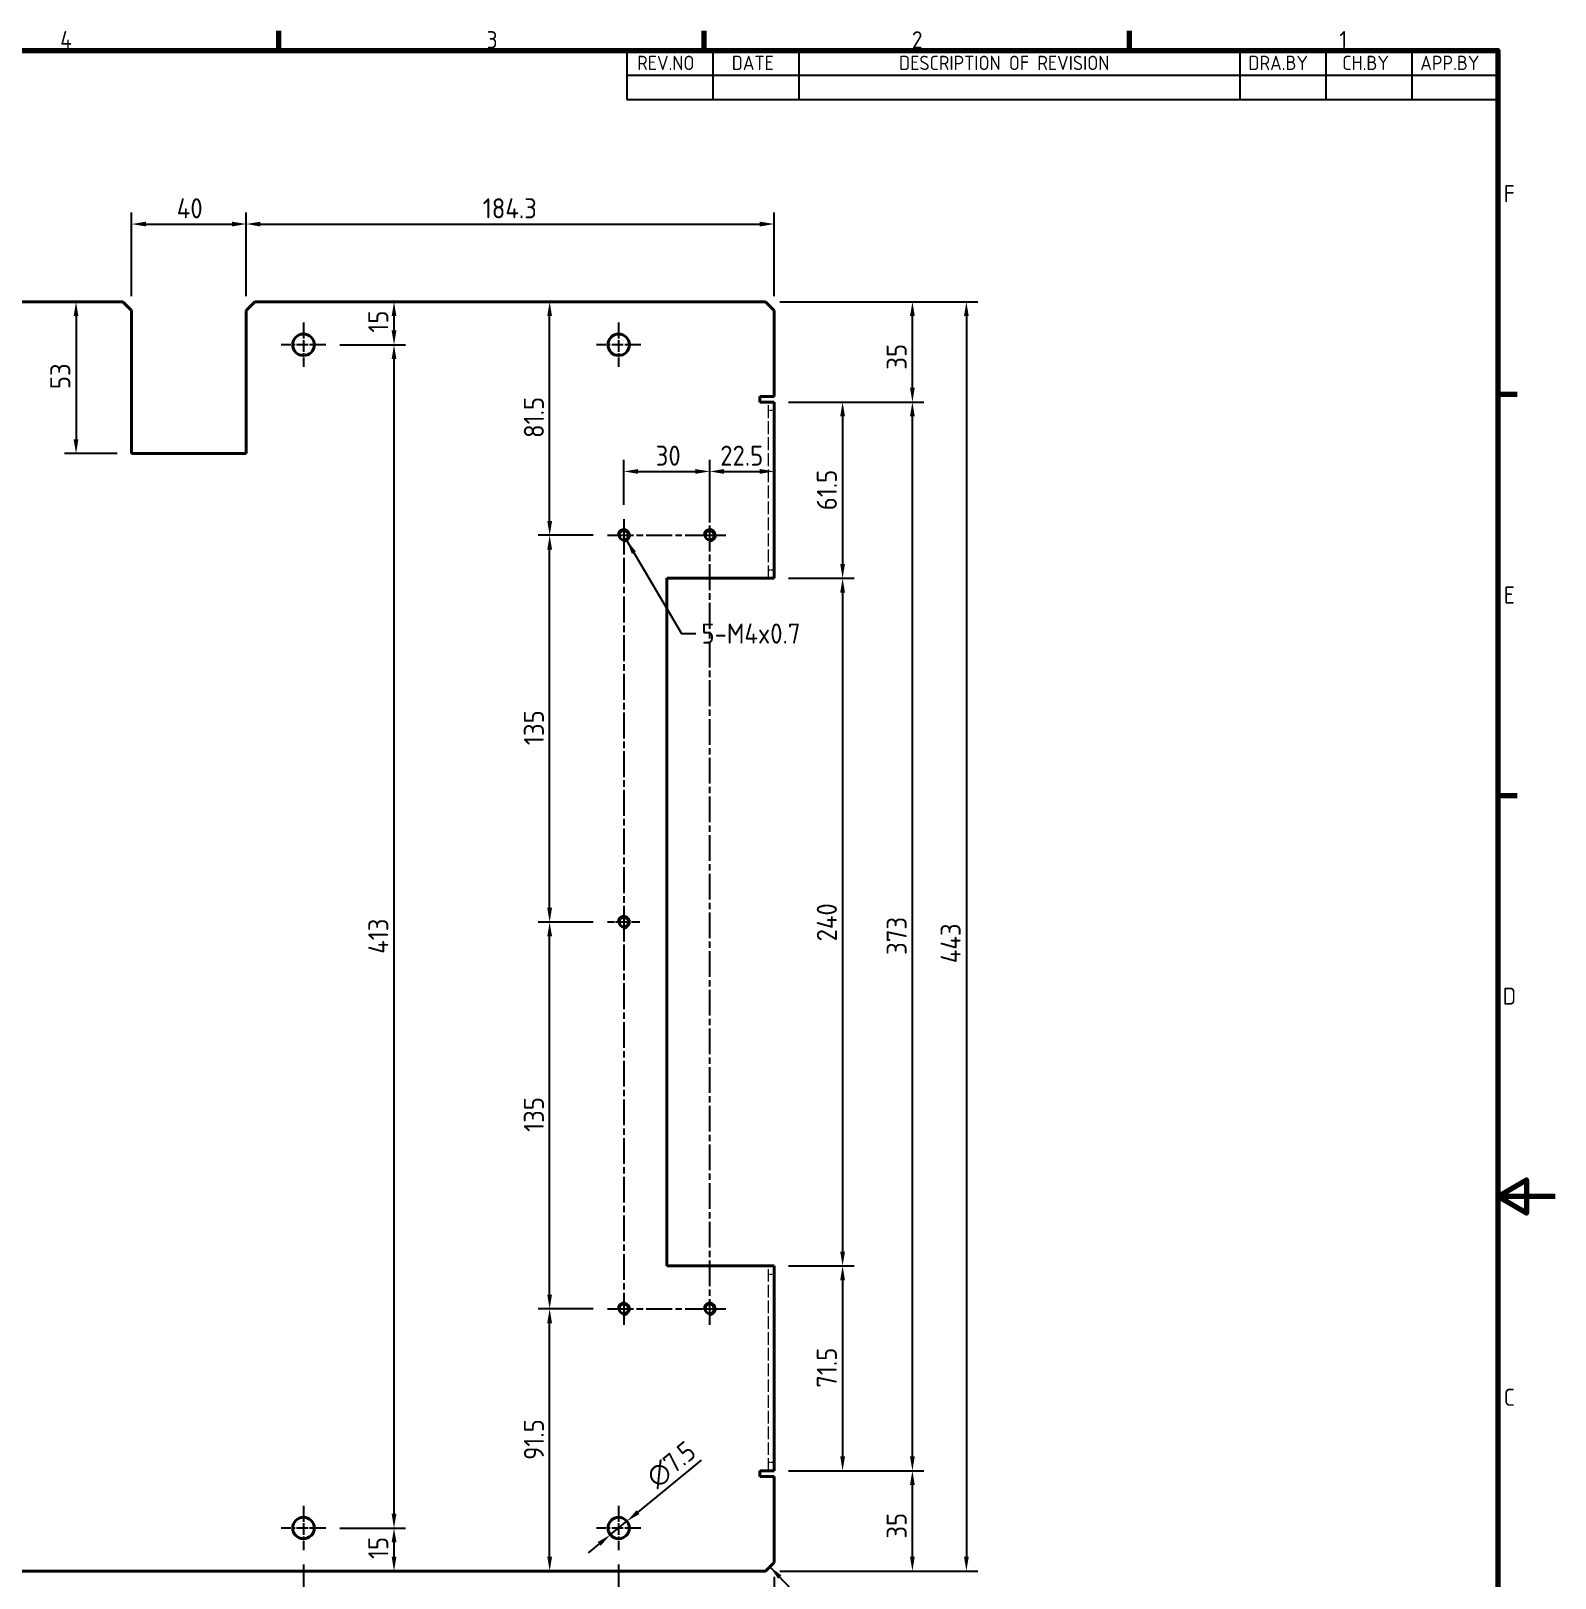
# Model space of a CAD drawing. Header units: millimetres. Extents: x 0 to 1188, y 0 to 840.
# Drawn here: x 656 to 1188, y 287 to 827 of the extents above; entities that cross this region are included whole.
import ezdxf

# ---------------------------------------------------------------- set-up
doc = ezdxf.new("R2010")
doc.units = ezdxf.units.MM
doc.header["$LTSCALE"] = 2
doc.linetypes.add('CHAIN', pattern=[0.3543, 0.2362, -0.0295, 0.0591, -0.0295])
doc.linetypes.add('DASHED', pattern=[0.2067, 0.1654, -0.0413])
doc.layers.get('0').update_dxf_attribs({"color": 3, "lineweight": 25})
for name, color, linetype, lineweight in [('가려진 것(ISO)', 2, 'DASHED', 18), ('가시적인 것(ISO)', 3, 'Continuous', 40), ('가시적인 좁은 것(ISO)', 3, 'Continuous', 35), ('경계(ISO)', 7, 'Continuous', 70), ('기호(ISO)', 5, 'Continuous', 25), ('중심 표식(ISO)', 1, 'Continuous', 25), ('중심선(ISO)', 1, 'Continuous', 25), ('치수(ISO)', 7, 'Continuous', 25)]:
    doc.layers.add(name, color=color, linetype=linetype, lineweight=lineweight)
doc.styles.add('ISO Proportiona M2B', font='isocp.shx')
doc.styles.add('문자 텍스트_M2B', font='isocp.shx')
doc.styles.add('치수 텍스트_PSTEK_POSCO', font='isocp.shx')
doc.dimstyles.new('치수_PSTEK_POSCO', dxfattribs={"dimscale": 2, "dimtxt": 3.5, "dimasz": 2.5, "dimexe": 2, "dimexo": 2.5, "dimgap": 1, "dimtad": 1, "dimrnd": 1e-08, "dimdsep": 46, "dimtxsty": '치수 텍스트_PSTEK_POSCO', "dimcen": 0.09, "dimdle": 10, "dimclrd": 7, "dimclre": 7, "dimclrt": 2, "dimadec": 1, "dimazin": 2, "dimtfac": 1, "dimtmove": 0, "dimatfit": 3, "dimfxl": 0, "dimtolj": 1, "dimlwd": -1, "dimlwe": -1, "dimarcsym": 0})
doc.dimstyles.new('치수_PSTEK_POSCO$7', dxfattribs={"dimscale": 2, "dimtxt": 3.5, "dimasz": 2.5, "dimexe": 2, "dimexo": 2.5, "dimgap": 1, "dimtad": 1, "dimrnd": 1e-08, "dimdsep": 46, "dimtxsty": '치수 텍스트_PSTEK_POSCO', "dimcen": 0.09, "dimdle": 10, "dimclrd": 7, "dimclre": 7, "dimclrt": 2, "dimadec": 1, "dimazin": 2, "dimtfac": 1, "dimtmove": 0, "dimatfit": 3, "dimfxl": 0, "dimtolj": 1, "dimlwd": -1, "dimlwe": -1, "dimarcsym": 0})

# ---------------------------------------------------------------- blocks, each defined once
blk = doc.blocks.new('경계 Default Border')
at = {"layer": '경계(ISO)'}
for p, q in [((371.25, 410), (371.25, 413.4)), ((445.5, 410), (445.5, 413.4)), ((519.75, 410), (519.75, 413.4)), ((584, 350), (587.4, 350)), ((584, 280), (587.4, 280))]:
    blk.add_line(p, q, dxfattribs=at)
at = {"layer": '경계(ISO)', "flags": 128}
for points in [[(10, 10), (10, 410), (584, 410), (584, 10), (10, 10)], [(594, 210), (584, 210), (589, 212.89), (589, 207.11), (584, 210)]]:
    blk.add_lwpolyline(points, dxfattribs=at)
at = {"layer": '경계(ISO)', "color": 2, "char_height": 3, "attachment_point": 7, "style": '문자 텍스트_M2B'}
for s, insert in [('4', (333.1, 410.4)), ('3', (407.54, 410.37)), ('2', (481.75, 410.37)), ('1', (556.36, 410.4)), ('F', (585.04, 383.5)), ('E', (585.04, 313.47)), ('D', (584.88, 243.47)), ('C', (585.04, 173.47))]:
    blk.add_mtext(s, dxfattribs=dict(at, insert=insert))
blk = doc.blocks.new('리비전 내역')
at = {"layer": '기호(ISO)'}
for p, q in [((432, 410), (584, 410)), ((432, 410), (432, 405.72)), ((447, 410), (447, 405.72)), ((462, 410), (462, 405.72)), ((539, 410), (539, 405.72)), ((554, 410), (554, 405.72)), ((569, 410), (569, 405.72)), ((584, 410), (584, 405.72)), ((432, 405.72), (584, 405.72)), ((432, 405.72), (432, 401.44)), ((447, 405.72), (447, 401.44)), ((462, 405.72), (462, 401.44)), ((539, 405.72), (539, 401.44)), ((554, 405.72), (554, 401.44)), ((569, 405.72), (569, 401.44)), ((584, 405.72), (584, 401.44)), ((432, 401.44), (584, 401.44))]:
    blk.add_line(p, q, dxfattribs=at)
at = {"layer": '기호(ISO)', "color": 2, "char_height": 2.5, "attachment_point": 7, "style": 'ISO Proportiona M2B'}
for s, insert in [('REV.NO', (433.79, 406.58)), ('DATE', (450.31, 406.58)), ('DESCRIPTION OF REVISION', (479.51, 406.58)), ('DRA.BY', (540.48, 406.58)), ('CH.BY', (556.86, 406.58)), ('APP.BY', (570.48, 406.58))]:
    blk.add_mtext(s, dxfattribs=dict(at, insert=insert))
blk = doc.blocks.new('*D26')
at = {"layer": 'Defpoints', "color": 0, "transparency": 16777216}
for p in [(621.11, 296.53), (751.11, 296.53), (751.11, 262.52)]:
    blk.add_point(p, dxfattribs=at)
at = {"layer": '치수(ISO)', "color": 7, "transparency": 16777216}
for p, q in [((621.11, 291.53), (621.11, 258.52)), ((751.11, 291.53), (751.11, 258.52)), ((626.11, 262.52), (746.11, 262.52))]:
    blk.add_line(p, q, dxfattribs=at)
for points in [[(626.11, 263.35), (626.11, 261.68), (621.11, 262.52)], [(746.11, 263.35), (746.11, 261.68), (751.11, 262.52)]]:
    blk.add_solid(points, dxfattribs=at)
at = {"layer": '치수(ISO)', "color": 2, "transparency": 16777216, "insert": (680.53, 268.02), "char_height": 7, "attachment_point": 4, "style": '치수 텍스트_PSTEK_POSCO'}
blk.add_mtext('\\A1;130', dxfattribs=at)
blk = doc.blocks.new('*D27')
at = {"layer": 'Defpoints', "color": 0, "transparency": 16777216}
for p in [(751.11, 296.53), (861.11, 296.53), (861.11, 262.52)]:
    blk.add_point(p, dxfattribs=at)
at = {"layer": '치수(ISO)', "color": 7, "transparency": 16777216}
for p, q in [((751.11, 291.53), (751.11, 258.52)), ((861.11, 291.53), (861.11, 258.52)), ((756.11, 262.52), (856.11, 262.52))]:
    blk.add_line(p, q, dxfattribs=at)
for points in [[(756.11, 263.35), (756.11, 261.68), (751.11, 262.52)], [(856.11, 263.35), (856.11, 261.68), (861.11, 262.52)]]:
    blk.add_solid(points, dxfattribs=at)
at = {"layer": '치수(ISO)', "color": 2, "transparency": 16777216, "insert": (801.23, 268.02), "char_height": 7, "attachment_point": 4, "style": '치수 텍스트_PSTEK_POSCO'}
blk.add_mtext('\\A1;110', dxfattribs=at)
blk = doc.blocks.new('*D28')
at = {"layer": 'Defpoints', "color": 0, "transparency": 16777216}
for p in [(861.11, 296.53), (915.41, 292.28), (915.41, 262.52)]:
    blk.add_point(p, dxfattribs=at)
at = {"layer": '치수(ISO)', "color": 7, "transparency": 16777216}
for p, q in [((861.11, 291.53), (861.11, 258.52)), ((915.41, 287.28), (915.41, 258.52)), ((866.11, 262.52), (910.41, 262.52))]:
    blk.add_line(p, q, dxfattribs=at)
for points in [[(866.11, 263.35), (866.11, 261.68), (861.11, 262.52)], [(910.41, 263.35), (910.41, 261.68), (915.41, 262.52)]]:
    blk.add_solid(points, dxfattribs=at)
at = {"layer": '치수(ISO)', "color": 2, "transparency": 16777216, "insert": (880.44, 268.02), "char_height": 7, "attachment_point": 4, "style": '치수 텍스트_PSTEK_POSCO'}
blk.add_mtext('\\A1;54.3', dxfattribs=at)
blk = doc.blocks.new('*D34')
at = {"layer": 'Defpoints', "color": 0, "transparency": 16777216}
for p in [(731.11, 759.42), (691.11, 729.28), (731.11, 729.28)]:
    blk.add_point(p, dxfattribs=at)
at = {"layer": '치수(ISO)', "color": 7, "transparency": 16777216}
for p, q in [((691.11, 734.28), (691.11, 763.42)), ((731.11, 734.28), (731.11, 763.42)), ((696.11, 759.42), (726.11, 759.42))]:
    blk.add_line(p, q, dxfattribs=at)
for points in [[(696.11, 760.25), (696.11, 758.58), (691.11, 759.42)], [(726.11, 760.25), (726.11, 758.58), (731.11, 759.42)]]:
    blk.add_solid(points, dxfattribs=at)
at = {"layer": '치수(ISO)', "color": 2, "transparency": 16777216, "insert": (706.89, 764.92), "char_height": 7, "attachment_point": 4, "style": '치수 텍스트_PSTEK_POSCO'}
blk.add_mtext('\\A1;40', dxfattribs=at)
blk = doc.blocks.new('*D35')
at = {"layer": 'Defpoints', "color": 0, "transparency": 16777216}
for p in [(915.41, 759.42), (731.11, 729.28), (915.41, 729.28)]:
    blk.add_point(p, dxfattribs=at)
at = {"layer": '치수(ISO)', "color": 7, "transparency": 16777216}
for p, q in [((731.11, 734.28), (731.11, 763.42)), ((915.41, 734.28), (915.41, 763.42)), ((736.11, 759.42), (910.41, 759.42))]:
    blk.add_line(p, q, dxfattribs=at)
for points in [[(736.11, 760.25), (736.11, 758.58), (731.11, 759.42)], [(910.41, 760.25), (910.41, 758.58), (915.41, 759.42)]]:
    blk.add_solid(points, dxfattribs=at)
at = {"layer": '치수(ISO)', "color": 2, "transparency": 16777216, "insert": (813.69, 764.92), "char_height": 7, "attachment_point": 4, "style": '치수 텍스트_PSTEK_POSCO'}
blk.add_mtext('\\A1;184.3', dxfattribs=at)
blk = doc.blocks.new('*D36')
at = {"layer": 'Defpoints', "color": 0, "transparency": 16777216}
for p in [(671.72, 732.28), (671.72, 679.28), (691.11, 679.28)]:
    blk.add_point(p, dxfattribs=at)
at = {"layer": '치수(ISO)', "color": 7, "transparency": 16777216}
for p, q in [((671.72, 727.28), (671.72, 684.28)), ((686.11, 679.28), (667.72, 679.28))]:
    blk.add_line(p, q, dxfattribs=at)
for points in [[(670.88, 727.28), (672.55, 727.28), (671.72, 732.28)], [(670.88, 684.28), (672.55, 684.28), (671.72, 679.28)]]:
    blk.add_solid(points, dxfattribs=at)
at = {"layer": '치수(ISO)', "color": 2, "transparency": 16777216, "insert": (666.22, 701.79), "char_height": 7, "attachment_point": 4, "rotation": 90, "style": '치수 텍스트_PSTEK_POSCO'}
blk.add_mtext('\\A1;53', dxfattribs=at)
blk = doc.blocks.new('*D37')
at = {"layer": 'Defpoints', "color": 0, "transparency": 16777216}
for p in [(915.41, 324.28), (963.67, 324.28), (912.41, 289.28)]:
    blk.add_point(p, dxfattribs=at)
at = {"layer": '치수(ISO)', "color": 7, "transparency": 16777216}
for p, q in [((920.41, 324.28), (967.67, 324.28)), ((963.67, 294.28), (963.67, 319.28)), ((917.41, 289.28), (967.67, 289.28))]:
    blk.add_line(p, q, dxfattribs=at)
for points in [[(962.83, 319.28), (964.5, 319.28), (963.67, 324.28)], [(962.83, 294.28), (964.5, 294.28), (963.67, 289.28)]]:
    blk.add_solid(points, dxfattribs=at)
at = {"layer": '치수(ISO)', "color": 2, "transparency": 16777216, "insert": (958.17, 300.59), "char_height": 7, "attachment_point": 4, "rotation": 90, "style": '치수 텍스트_PSTEK_POSCO'}
blk.add_mtext('\\A1;35', dxfattribs=at)
blk = doc.blocks.new('*D38')
at = {"layer": 'Defpoints', "color": 0, "transparency": 16777216}
for p in [(915.41, 697.28), (963.67, 697.28), (915.41, 324.28)]:
    blk.add_point(p, dxfattribs=at)
at = {"layer": '치수(ISO)', "color": 7, "transparency": 16777216}
for p, q in [((920.41, 697.28), (967.67, 697.28)), ((963.67, 329.28), (963.67, 692.28)), ((920.41, 324.28), (967.67, 324.28))]:
    blk.add_line(p, q, dxfattribs=at)
for points in [[(962.83, 692.28), (964.5, 692.28), (963.67, 697.28)], [(962.83, 329.28), (964.5, 329.28), (963.67, 324.28)]]:
    blk.add_solid(points, dxfattribs=at)
at = {"layer": '치수(ISO)', "color": 2, "transparency": 16777216, "insert": (958.17, 504.34), "char_height": 7, "attachment_point": 4, "rotation": 90, "style": '치수 텍스트_PSTEK_POSCO'}
blk.add_mtext('\\A1;373', dxfattribs=at)
blk = doc.blocks.new('*D39')
at = {"layer": 'Defpoints', "color": 0, "transparency": 16777216}
for p in [(912.41, 732.28), (963.67, 732.28), (915.41, 697.28)]:
    blk.add_point(p, dxfattribs=at)
at = {"layer": '치수(ISO)', "color": 7, "transparency": 16777216}
for p, q in [((917.41, 732.28), (967.67, 732.28)), ((963.67, 702.28), (963.67, 727.28)), ((920.41, 697.28), (967.67, 697.28))]:
    blk.add_line(p, q, dxfattribs=at)
for points in [[(962.83, 727.28), (964.5, 727.28), (963.67, 732.28)], [(962.83, 702.28), (964.5, 702.28), (963.67, 697.28)]]:
    blk.add_solid(points, dxfattribs=at)
at = {"layer": '치수(ISO)', "color": 2, "transparency": 16777216, "insert": (958.17, 708.59), "char_height": 7, "attachment_point": 4, "rotation": 90, "style": '치수 텍스트_PSTEK_POSCO'}
blk.add_mtext('\\A1;35', dxfattribs=at)
blk = doc.blocks.new('*D40')
at = {"layer": 'Defpoints', "color": 0, "transparency": 16777216}
for p in [(912.41, 732.28), (912.41, 289.28), (982.51, 289.28)]:
    blk.add_point(p, dxfattribs=at)
at = {"layer": '치수(ISO)', "color": 7, "transparency": 16777216}
for p, q in [((917.41, 732.28), (986.51, 732.28)), ((982.51, 727.28), (982.51, 294.28)), ((917.41, 289.28), (986.51, 289.28))]:
    blk.add_line(p, q, dxfattribs=at)
for points in [[(981.68, 727.28), (983.34, 727.28), (982.51, 732.28)], [(981.68, 294.28), (983.34, 294.28), (982.51, 289.28)]]:
    blk.add_solid(points, dxfattribs=at)
at = {"layer": '치수(ISO)', "color": 2, "transparency": 16777216, "insert": (977.01, 501.44), "char_height": 7, "attachment_point": 4, "rotation": 90, "style": '치수 텍스트_PSTEK_POSCO'}
blk.add_mtext('\\A1;443', dxfattribs=at)
blk = doc.blocks.new('*D42')
at = {"layer": 'Defpoints', "color": 0, "transparency": 16777216}
for p in [(864.02, 306.66), (858.21, 301.91)]:
    blk.add_point(p, dxfattribs=at)
at = {"layer": '치수(ISO)', "color": 7, "transparency": 16777216}
for p, q in [((867.89, 309.82), (890.09, 327.94)), ((858.21, 301.91), (864.02, 306.66)), ((854.33, 298.75), (850.46, 295.59))]:
    blk.add_line(p, q, dxfattribs=at)
for points in [[(867.36, 310.46), (868.42, 309.17), (864.02, 306.66)], [(853.81, 299.4), (854.86, 298.1), (858.21, 301.91)]]:
    blk.add_solid(points, dxfattribs=at)
at = {"layer": '치수(ISO)', "color": 2, "transparency": 16777216, "insert": (872.36, 320.57), "char_height": 7, "attachment_point": 4, "rotation": 39.2275, "style": '치수 텍스트_PSTEK_POSCO'}
blk.add_mtext('\\A1;∅7.5', dxfattribs=at)
blk = doc.blocks.new('*D43')
at = {"layer": 'Defpoints', "color": 0, "transparency": 16777216}
for p in [(206.81, 292.28), (915.41, 292.28), (915.41, 243.43)]:
    blk.add_point(p, dxfattribs=at)
at = {"layer": '치수(ISO)', "color": 7, "transparency": 16777216}
for p, q in [((206.81, 287.28), (206.81, 239.43)), ((915.41, 287.28), (915.41, 239.43)), ((211.81, 243.43), (910.41, 243.43))]:
    blk.add_line(p, q, dxfattribs=at)
for points in [[(211.81, 244.27), (211.81, 242.6), (206.81, 243.43)], [(910.41, 244.27), (910.41, 242.6), (915.41, 243.43)]]:
    blk.add_solid(points, dxfattribs=at)
at = {"layer": '치수(ISO)', "color": 2, "transparency": 16777216, "insert": (551.14, 248.93), "char_height": 7, "attachment_point": 4, "style": '치수 텍스트_PSTEK_POSCO'}
blk.add_mtext('\\A1;708.6', dxfattribs=at)
blk = doc.blocks.new('*D45')
at = {"layer": 'Defpoints', "color": 0, "transparency": 16777216}
for p in [(915.41, 697.28), (915.41, 635.78), (939.3, 635.78)]:
    blk.add_point(p, dxfattribs=at)
at = {"layer": '치수(ISO)', "color": 7, "transparency": 16777216}
for p, q in [((920.41, 697.28), (943.3, 697.28)), ((939.3, 692.28), (939.3, 640.78)), ((920.41, 635.78), (943.3, 635.78))]:
    blk.add_line(p, q, dxfattribs=at)
for points in [[(938.47, 692.28), (940.14, 692.28), (939.3, 697.28)], [(938.47, 640.78), (940.14, 640.78), (939.3, 635.78)]]:
    blk.add_solid(points, dxfattribs=at)
at = {"layer": '치수(ISO)', "color": 2, "transparency": 16777216, "insert": (933.8, 659.53), "char_height": 7, "attachment_point": 4, "rotation": 90, "style": '치수 텍스트_PSTEK_POSCO'}
blk.add_mtext('\\A1;61.5', dxfattribs=at)
blk = doc.blocks.new('*D46')
at = {"layer": 'Defpoints', "color": 0, "transparency": 16777216}
for p in [(915.41, 635.78), (915.41, 395.78), (939.3, 395.78)]:
    blk.add_point(p, dxfattribs=at)
at = {"layer": '치수(ISO)', "color": 7, "transparency": 16777216}
for p, q in [((920.41, 635.78), (943.3, 635.78)), ((939.3, 630.78), (939.3, 400.78)), ((920.41, 395.78), (943.3, 395.78))]:
    blk.add_line(p, q, dxfattribs=at)
for points in [[(938.47, 630.78), (940.14, 630.78), (939.3, 635.78)], [(938.47, 400.78), (940.14, 400.78), (939.3, 395.78)]]:
    blk.add_solid(points, dxfattribs=at)
at = {"layer": '치수(ISO)', "color": 2, "transparency": 16777216, "insert": (933.8, 509.04), "char_height": 7, "attachment_point": 4, "rotation": 90, "style": '치수 텍스트_PSTEK_POSCO'}
blk.add_mtext('\\A1;240', dxfattribs=at)
blk = doc.blocks.new('*D47')
at = {"layer": 'Defpoints', "color": 0, "transparency": 16777216}
for p in [(915.41, 395.78), (915.41, 324.28), (939.3, 324.28)]:
    blk.add_point(p, dxfattribs=at)
at = {"layer": '치수(ISO)', "color": 7, "transparency": 16777216}
for p, q in [((920.41, 395.78), (943.3, 395.78)), ((939.3, 390.78), (939.3, 329.28)), ((920.41, 324.28), (943.3, 324.28))]:
    blk.add_line(p, q, dxfattribs=at)
for points in [[(938.47, 390.78), (940.14, 390.78), (939.3, 395.78)], [(938.47, 329.28), (940.14, 329.28), (939.3, 324.28)]]:
    blk.add_solid(points, dxfattribs=at)
at = {"layer": '치수(ISO)', "color": 2, "transparency": 16777216, "insert": (933.8, 353.24), "char_height": 7, "attachment_point": 4, "rotation": 90, "style": '치수 텍스트_PSTEK_POSCO'}
blk.add_mtext('\\A1;71.5', dxfattribs=at)
blk = doc.blocks.new('*D48')
at = {"layer": 'Defpoints', "color": 0, "transparency": 16777216}
for p in [(734.11, 732.28), (782.72, 732.28), (758.86, 717.28)]:
    blk.add_point(p, dxfattribs=at)
at = {"layer": '치수(ISO)', "color": 7, "transparency": 16777216}
for p, q in [((782.72, 722.28), (782.72, 727.28)), ((763.86, 717.28), (786.72, 717.28))]:
    blk.add_line(p, q, dxfattribs=at)
for points in [[(781.89, 727.28), (783.56, 727.28), (782.72, 732.28)], [(781.89, 722.28), (783.56, 722.28), (782.72, 717.28)]]:
    blk.add_solid(points, dxfattribs=at)
at = {"layer": '치수(ISO)', "color": 2, "transparency": 16777216, "insert": (777.22, 721.51), "char_height": 7, "attachment_point": 4, "rotation": 90, "style": '치수 텍스트_PSTEK_POSCO'}
blk.add_mtext('\\A1;15', dxfattribs=at)
blk = doc.blocks.new('*D49')
at = {"layer": 'Defpoints', "color": 0, "transparency": 16777216}
for p in [(758.86, 717.28), (782.72, 717.28), (758.86, 304.28)]:
    blk.add_point(p, dxfattribs=at)
at = {"layer": '치수(ISO)', "color": 7, "transparency": 16777216}
for p, q in [((763.86, 717.28), (786.72, 717.28)), ((782.72, 309.28), (782.72, 712.28)), ((763.86, 304.28), (786.72, 304.28))]:
    blk.add_line(p, q, dxfattribs=at)
for points in [[(781.89, 712.28), (783.56, 712.28), (782.72, 717.28)], [(781.89, 309.28), (783.56, 309.28), (782.72, 304.28)]]:
    blk.add_solid(points, dxfattribs=at)
at = {"layer": '치수(ISO)', "color": 2, "transparency": 16777216, "insert": (777.22, 504.71), "char_height": 7, "attachment_point": 4, "rotation": 90, "style": '치수 텍스트_PSTEK_POSCO'}
blk.add_mtext('\\A1;413', dxfattribs=at)
blk = doc.blocks.new('*D50')
at = {"layer": 'Defpoints', "color": 0, "transparency": 16777216}
for p in [(758.86, 304.28), (782.72, 304.28), (912.41, 289.28)]:
    blk.add_point(p, dxfattribs=at)
at = {"layer": '치수(ISO)', "color": 7, "transparency": 16777216}
for p, q in [((763.86, 304.28), (786.72, 304.28)), ((782.72, 294.28), (782.72, 299.28))]:
    blk.add_line(p, q, dxfattribs=at)
for points in [[(781.89, 299.28), (783.56, 299.28), (782.72, 304.28)], [(781.89, 294.28), (783.56, 294.28), (782.72, 289.28)]]:
    blk.add_solid(points, dxfattribs=at)
at = {"layer": '치수(ISO)', "color": 2, "transparency": 16777216, "insert": (777.22, 293.47), "char_height": 7, "attachment_point": 4, "rotation": 90, "style": '치수 텍스트_PSTEK_POSCO'}
blk.add_mtext('\\A1;15', dxfattribs=at)
blk = doc.blocks.new('*D51')
at = {"layer": 'Defpoints', "color": 0, "transparency": 16777216}
for p in [(837.04, 732.28), (912.41, 732.28), (857.29, 650.78)]:
    blk.add_point(p, dxfattribs=at)
at = {"layer": '치수(ISO)', "color": 7, "transparency": 16777216}
for p, q in [((837.04, 655.78), (837.04, 727.28)), ((852.29, 650.78), (833.04, 650.78))]:
    blk.add_line(p, q, dxfattribs=at)
for points in [[(836.21, 727.28), (837.88, 727.28), (837.04, 732.28)], [(836.21, 655.78), (837.88, 655.78), (837.04, 650.78)]]:
    blk.add_solid(points, dxfattribs=at)
at = {"layer": '치수(ISO)', "color": 2, "transparency": 16777216, "insert": (831.54, 684.76), "char_height": 7, "attachment_point": 4, "rotation": 90, "style": '치수 텍스트_PSTEK_POSCO'}
blk.add_mtext('\\A1;81.5', dxfattribs=at)
blk = doc.blocks.new('*D52')
at = {"layer": 'Defpoints', "color": 0, "transparency": 16777216}
for p in [(837.04, 650.78), (857.29, 650.78), (857.29, 515.78)]:
    blk.add_point(p, dxfattribs=at)
at = {"layer": '치수(ISO)', "color": 7, "transparency": 16777216}
for p, q in [((852.29, 650.78), (833.04, 650.78)), ((837.04, 520.78), (837.04, 645.78)), ((852.29, 515.78), (833.04, 515.78))]:
    blk.add_line(p, q, dxfattribs=at)
for points in [[(836.21, 645.78), (837.88, 645.78), (837.04, 650.78)], [(836.21, 520.78), (837.88, 520.78), (837.04, 515.78)]]:
    blk.add_solid(points, dxfattribs=at)
at = {"layer": '치수(ISO)', "color": 2, "transparency": 16777216, "insert": (831.54, 577.56), "char_height": 7, "attachment_point": 4, "rotation": 90, "style": '치수 텍스트_PSTEK_POSCO'}
blk.add_mtext('\\A1;135', dxfattribs=at)
blk = doc.blocks.new('*D53')
at = {"layer": 'Defpoints', "color": 0, "transparency": 16777216}
for p in [(837.04, 515.78), (857.29, 515.78), (857.29, 380.78)]:
    blk.add_point(p, dxfattribs=at)
at = {"layer": '치수(ISO)', "color": 7, "transparency": 16777216}
for p, q in [((852.29, 515.78), (833.04, 515.78)), ((837.04, 385.78), (837.04, 510.78)), ((852.29, 380.78), (833.04, 380.78))]:
    blk.add_line(p, q, dxfattribs=at)
for points in [[(836.21, 510.78), (837.88, 510.78), (837.04, 515.78)], [(836.21, 385.78), (837.88, 385.78), (837.04, 380.78)]]:
    blk.add_solid(points, dxfattribs=at)
at = {"layer": '치수(ISO)', "color": 2, "transparency": 16777216, "insert": (831.54, 442.56), "char_height": 7, "attachment_point": 4, "rotation": 90, "style": '치수 텍스트_PSTEK_POSCO'}
blk.add_mtext('\\A1;135', dxfattribs=at)
blk = doc.blocks.new('*D54')
at = {"layer": 'Defpoints', "color": 0, "transparency": 16777216}
for p in [(837.04, 380.78), (857.29, 380.78), (912.41, 289.28)]:
    blk.add_point(p, dxfattribs=at)
at = {"layer": '치수(ISO)', "color": 7, "transparency": 16777216}
for p, q in [((852.29, 380.78), (833.04, 380.78)), ((837.04, 294.28), (837.04, 375.78))]:
    blk.add_line(p, q, dxfattribs=at)
for points in [[(836.21, 375.78), (837.88, 375.78), (837.04, 380.78)], [(836.21, 294.28), (837.88, 294.28), (837.04, 289.28)]]:
    blk.add_solid(points, dxfattribs=at)
at = {"layer": '치수(ISO)', "color": 2, "transparency": 16777216, "insert": (831.54, 328.07), "char_height": 7, "attachment_point": 4, "rotation": 90, "style": '치수 텍스트_PSTEK_POSCO'}
blk.add_mtext('\\A1;91.5', dxfattribs=at)
blk = doc.blocks.new('*D55')
at = {"layer": 'Defpoints', "color": 0, "transparency": 16777216}
for p in [(892.91, 673.08), (862.91, 656.4), (892.91, 650.78)]:
    blk.add_point(p, dxfattribs=at)
at = {"layer": '치수(ISO)', "color": 7, "transparency": 16777216}
for p, q in [((862.91, 661.4), (862.91, 677.08)), ((892.91, 655.78), (892.91, 677.08)), ((867.91, 673.08), (887.91, 673.08))]:
    blk.add_line(p, q, dxfattribs=at)
for points in [[(867.91, 673.91), (867.91, 672.24), (862.91, 673.08)], [(887.91, 673.91), (887.91, 672.24), (892.91, 673.08)]]:
    blk.add_solid(points, dxfattribs=at)
at = {"layer": '치수(ISO)', "color": 2, "transparency": 16777216, "insert": (874.06, 678.58), "char_height": 7, "attachment_point": 4, "style": '치수 텍스트_PSTEK_POSCO'}
blk.add_mtext('\\A1;30', dxfattribs=at)
blk = doc.blocks.new('*D56')
at = {"layer": 'Defpoints', "color": 0, "transparency": 16777216}
for p in [(915.41, 673.08), (915.41, 673.08), (892.91, 650.78)]:
    blk.add_point(p, dxfattribs=at)
at = {"layer": '치수(ISO)', "color": 7, "transparency": 16777216}
for p, q in [((892.91, 655.78), (892.91, 677.08)), ((897.91, 673.08), (910.41, 673.08))]:
    blk.add_line(p, q, dxfattribs=at)
for points in [[(897.91, 673.91), (897.91, 672.24), (892.91, 673.08)], [(910.41, 673.91), (910.41, 672.24), (915.41, 673.08)]]:
    blk.add_solid(points, dxfattribs=at)
at = {"layer": '치수(ISO)', "color": 2, "transparency": 16777216, "insert": (896.58, 678.58), "char_height": 7, "attachment_point": 4, "style": '치수 텍스트_PSTEK_POSCO'}
blk.add_mtext('\\A1;22.5', dxfattribs=at)

msp = doc.modelspace()

# ---------------------------------------------------------------- linework, layer by layer
at = {"layer": '가려진 것(ISO)', "ltscale": 13.524212}
msp.add_line((913.4124, 635.7838), (913.4124, 697.2838), dxfattribs=at)
at = {"layer": '가려진 것(ISO)', "ltscale": 1.904597}
for p, q in [((915.4124, 694.2838), (913.4124, 694.2838)), ((913.4124, 638.7838), (915.4124, 638.7838)), ((915.4124, 392.7838), (913.4124, 392.7838)), ((913.4124, 327.2838), (915.4124, 327.2838))]:
    msp.add_line(p, q, dxfattribs=at)
at = {"layer": '가려진 것(ISO)', "ltscale": 13.304306}
msp.add_line((913.4124, 324.2838), (913.4124, 395.7838), dxfattribs=at)
at = {"layer": '가시적인 것(ISO)'}
for p, q in [((209.8124, 732.2838), (688.1124, 732.2838)), ((688.1124, 732.2838), (691.1124, 729.2838)), ((691.1124, 679.2838), (691.1124, 729.2838)), ((731.1124, 729.2838), (734.1124, 732.2838)), ((731.1124, 729.2838), (731.1124, 679.2838)), ((734.1124, 732.2838), (912.4124, 732.2838)), ((912.4124, 732.2838), (915.4124, 729.2838)), ((915.4124, 729.2838), (915.4124, 699.2838)), ((910.4124, 697.2838), (910.4124, 699.2838)), ((910.4124, 699.2838), (915.4124, 699.2838)), ((911.4124, 697.2838), (910.4124, 697.2838)), ((915.4124, 697.2838), (911.4124, 697.2838)), ((915.4124, 697.2838), (915.4124, 635.7838)), ((731.1124, 679.2838), (691.1124, 679.2838)), ((877.9124, 635.7838), (911.4124, 635.7838)), ((877.9124, 395.7838), (877.9124, 635.7838)), ((915.4124, 635.7838), (911.4124, 635.7838)), ((911.4124, 395.7838), (877.9124, 395.7838)), ((911.4124, 395.7838), (915.4124, 395.7838)), ((915.4124, 395.7838), (915.4124, 324.2838)), ((910.4124, 322.2838), (910.4124, 324.2838)), ((910.4124, 324.2838), (911.4124, 324.2838)), ((911.4124, 324.2838), (915.4124, 324.2838)), ((915.4124, 322.2838), (910.4124, 322.2838)), ((915.4124, 322.2838), (915.4124, 292.2838)), ((915.4124, 292.2838), (912.4124, 289.2838)), ((912.4124, 289.2838), (209.8124, 289.2838))]:
    msp.add_line(p, q, dxfattribs=at)
for centre, radius in [((751.1124, 717.2838), 3.75), ((861.1124, 717.2838), 3.75), ((862.9124, 650.7838), 1.621), ((892.9124, 650.7838), 1.621), ((862.9124, 515.7838), 1.621), ((862.9124, 380.7838), 1.621), ((892.9124, 380.7838), 1.621), ((751.1124, 304.2838), 3.75), ((861.1124, 304.2838), 3.75)]:
    msp.add_circle(centre, radius, dxfattribs=at)
at = {"layer": '가시적인 좁은 것(ISO)'}
for centre in [(862.9124, 650.7838), (892.9124, 650.7838), (862.9124, 515.7838), (862.9124, 380.7838), (892.9124, 380.7838)]:
    msp.add_arc(centre, 2, 260, 170, dxfattribs=at)
at = {"layer": '중심 표식(ISO)', "linetype": 'CHAIN', "ltscale": 8.611757}
for p, q in [((751.1124, 725.0338), (751.1124, 709.5338)), ((861.1124, 725.0338), (861.1124, 709.5338)), ((758.8624, 717.2838), (743.3624, 717.2838)), ((868.8624, 717.2838), (853.3624, 717.2838)), ((751.1124, 312.0338), (751.1124, 296.5338)), ((861.1124, 312.0338), (861.1124, 296.5338)), ((758.8624, 304.2838), (743.3624, 304.2838)), ((868.8624, 304.2838), (853.3624, 304.2838))]:
    msp.add_line(p, q, dxfattribs=at)
at = {"layer": '중심 표식(ISO)', "linetype": 'CHAIN', "ltscale": 6.245997}
for p, q in [((862.9124, 656.4048), (862.9124, 645.1628)), ((887.2914, 650.7838), (898.5334, 650.7838)), ((862.9124, 521.4048), (862.9124, 510.1628)), ((868.5334, 515.7838), (857.2914, 515.7838)), ((862.9124, 386.4048), (862.9124, 375.1628)), ((887.2914, 380.7838), (898.5334, 380.7838))]:
    msp.add_line(p, q, dxfattribs=at)
at = {"layer": '중심선(ISO)', "linetype": 'CHAIN', "ltscale": 19.051651}
for p, q in [((862.9124, 656.4048), (862.9124, 375.1628)), ((892.9124, 375.1628), (892.9124, 656.4048)), ((857.2914, 650.7838), (898.5334, 650.7838)), ((857.2914, 380.7838), (898.5334, 380.7838))]:
    msp.add_line(p, q, dxfattribs=at)

# ---------------------------------------------------------------- block references
at = {"xscale": 2, "yscale": 2, "zscale": 2}
msp.add_blockref('경계 Default Border', (0, 0), dxfattribs=at)
at = {"layer": '기호(ISO)', "xscale": 2, "yscale": 2, "zscale": 2}
msp.add_blockref('리비전 내역', (0, 0), dxfattribs=at)

# ---------------------------------------------------------------- texts
at = {"layer": '기호(ISO)', "color": 2, "insert": (890.0357, 616.4862), "char_height": 7, "width": 43.220537, "attachment_point": 4, "line_spacing_factor": 0.6125, "style": '치수 텍스트_PSTEK_POSCO'}
msp.add_mtext('{5-M4x0.7}', dxfattribs=at)

# ---------------------------------------------------------------- dimensions: what is measured, and where the dimension line sits
at = {"layer": '치수(ISO)', "color": 7}
for base, p1, p2, angle, override, picture, middle in [((731.1124, 759.4156), (691.1124, 729.2838), (731.1124, 729.2838), 180, {"dimdec": 2, "dimtp": 0, "dimtm": 0, "dimtdec": 2, "dimtofl": 0, "dimatfit": 1}, '*D34', (711.0924, 759.4156)), ((915.4124, 759.4156), (731.1124, 729.2838), (915.4124, 729.2838), 180, {"dimdec": 2, "dimtp": 0, "dimtm": 0, "dimtdec": 2, "dimtofl": 0, "dimatfit": 1}, '*D35', (823.2824, 759.4156)), ((671.7155, 679.2838), (671.7155, 732.2838), (691.1124, 679.2838), 270, {"dimdec": 2, "dimse1": 1, "dimtp": 0, "dimtm": 0, "dimtdec": 2, "dimtofl": 0, "dimatfit": 1}, '*D36', (671.7155, 705.7838)), ((782.7233, 732.2838), (758.8624, 717.2838), (734.1124, 732.2838), 90, {"dimdec": 2, "dimse2": 1, "dimtp": 0, "dimtm": 0, "dimtdec": 2, "dimtofl": 0, "dimatfit": 1}, '*D48', (782.7233, 724.8038)), ((837.0419, 732.2838), (857.2914, 650.7838), (912.4124, 732.2838), 90, {"dimdec": 2, "dimse2": 1, "dimtp": 0, "dimtm": 0, "dimtdec": 2, "dimtofl": 0, "dimatfit": 1}, '*D51', (837.0419, 691.5538)), ((963.6678, 732.2838), (915.4124, 697.2838), (912.4124, 732.2838), 90, {"dimdec": 2, "dimtp": 0, "dimtm": 0, "dimtdec": 2, "dimtofl": 0, "dimatfit": 1}, '*D39', (963.6678, 712.5817)), ((982.511, 289.2838), (912.4124, 732.2838), (912.4124, 289.2838), 270, {"dimdec": 2, "dimtp": 0, "dimtm": 0, "dimtdec": 2, "dimtofl": 0, "dimatfit": 1}, '*D40', (982.511, 508.5817)), ((782.7233, 717.2838), (758.8624, 304.2838), (758.8624, 717.2838), 90, {"dimdec": 2, "dimtp": 0, "dimtm": 0, "dimtdec": 2, "dimtofl": 0, "dimatfit": 1}, '*D49', (782.7233, 510.8038)), ((963.6678, 697.2838), (915.4124, 324.2838), (915.4124, 697.2838), 90, {"dimdec": 2, "dimtp": 0, "dimtm": 0, "dimtdec": 2, "dimtofl": 0, "dimatfit": 1}, '*D38', (963.6678, 510.7838)), ((939.304, 635.7838), (915.4124, 697.2838), (915.4124, 635.7838), 90, {"dimdec": 2, "dimtp": 0, "dimtm": 0, "dimtdec": 2, "dimtofl": 0, "dimatfit": 1}, '*D45', (939.304, 666.5338)), ((892.9124, 673.0773), (862.9124, 656.4048), (892.9124, 650.7838), 180, {"dimdec": 2, "dimtp": 0, "dimtm": 0, "dimtdec": 2, "dimtofl": 0, "dimatfit": 1}, '*D55', (877.9124, 673.0773)), ((915.4124, 673.0773), (892.9124, 650.7838), (915.4124, 673.0773), 180, {"dimdec": 2, "dimse2": 1, "dimtp": 0, "dimtm": 0, "dimtdec": 2, "dimtofl": 0, "dimatfit": 1}, '*D56', (904.1624, 673.0773)), ((837.0419, 650.7838), (857.2914, 515.7838), (857.2914, 650.7838), 90, {"dimdec": 2, "dimtp": 0, "dimtm": 0, "dimtdec": 2, "dimtofl": 0, "dimatfit": 1}, '*D52', (837.0419, 583.3038)), ((939.304, 395.7838), (915.4124, 635.7838), (915.4124, 395.7838), 90, {"dimdec": 2, "dimtp": 0, "dimtm": 0, "dimtdec": 2, "dimtofl": 0, "dimatfit": 1}, '*D46', (939.304, 515.7838)), ((837.0419, 515.7838), (857.2914, 380.7838), (857.2914, 515.7838), 90, {"dimdec": 2, "dimtp": 0, "dimtm": 0, "dimtdec": 2, "dimtofl": 0, "dimatfit": 1}, '*D53', (837.0419, 448.3038)), ((939.304, 324.2838), (915.4124, 395.7838), (915.4124, 324.2838), 90, {"dimdec": 2, "dimtp": 0, "dimtm": 0, "dimtdec": 2, "dimtofl": 0, "dimatfit": 1}, '*D47', (939.304, 360.0338)), ((837.0419, 380.7838), (912.4124, 289.2838), (857.2914, 380.7838), 90, {"dimdec": 2, "dimse1": 1, "dimtp": 0, "dimtm": 0, "dimtdec": 2, "dimtofl": 0, "dimatfit": 1}, '*D54', (837.0419, 335.0138)), ((963.6678, 324.2838), (912.4124, 289.2838), (915.4124, 324.2838), 90, {"dimdec": 2, "dimtp": 0, "dimtm": 0, "dimtdec": 2, "dimtofl": 0, "dimatfit": 1}, '*D37', (963.6678, 304.5817)), ((782.7233, 304.2838), (912.4124, 289.2838), (758.8624, 304.2838), 90, {"dimdec": 2, "dimse1": 1, "dimtp": 0, "dimtm": 0, "dimtdec": 2, "dimtofl": 0, "dimatfit": 1}, '*D50', (782.7233, 296.7638)), ((751.1124, 262.5159), (621.1124, 296.5338), (751.1124, 296.5338), 180, {"dimdec": 2, "dimtp": 0, "dimtm": 0, "dimtdec": 2, "dimtofl": 0, "dimatfit": 1}, '*D26', (686.1324, 262.5159)), ((861.1124, 262.5159), (751.1124, 296.5338), (861.1124, 296.5338), 180, {"dimdec": 2, "dimtp": 0, "dimtm": 0, "dimtdec": 2, "dimtofl": 0, "dimatfit": 1}, '*D27', (806.1324, 262.5159)), ((915.4124, 262.5159), (861.1124, 296.5338), (915.4124, 292.2838), 180, {"dimdec": 2, "dimtp": 0, "dimtm": 0, "dimtdec": 2, "dimtofl": 0, "dimatfit": 1}, '*D28', (888.2824, 262.5159))]:
    dim = msp.add_linear_dim(base=base, p1=p1, p2=p2, angle=angle, dimstyle='치수_PSTEK_POSCO', override=override, dxfattribs=at)
    dim.commit()
    dim.dimension.update_dxf_attribs({"geometry": picture, "text_midpoint": middle, "dimtype": 160})
dim = msp.add_diameter_dim_2p(p1=(858.2075, 301.9123), p2=(864.0173, 306.6553), dimstyle='치수_PSTEK_POSCO', override={"dimdec": 2, "dimlfac": 1, "dimtp": 0, "dimtm": 0, "dimtdec": 2, "dimatfit": 2}, dxfattribs=at)
dim.commit()
dim.dimension.update_dxf_attribs({"geometry": '*D42', "text_midpoint": (882.1892, 321.4905), "dimtype": 163})
dim = msp.add_linear_dim(base=(915.4124, 243.4339), p1=(206.8124, 292.2838), p2=(915.4124, 292.2838), dimstyle='치수_PSTEK_POSCO', override={"dimdec": 2, "dimtp": 0, "dimtm": 0, "dimtdec": 2, "dimtofl": 0, "dimatfit": 1}, dxfattribs=at)
dim.commit()
dim.dimension.update_dxf_attribs({"geometry": '*D43', "text_midpoint": (561.1124, 243.4339), "dimtype": 160})

# ---------------------------------------------------------------- leaders
at = {"layer": '기호(ISO)', "color": 7, "annotation_type": 0, "has_hookline": 1, "hookline_direction": 0}
for points, text_width in [([(863.9124, 649.0517), (883.0357, 616.4862), (888.0357, 616.4862)], 36.4), ([(913.9124, 290.7838), (934.54, 269.2207), (939.54, 269.2207)], 8.3161)]:
    msp.add_leader(points, dimstyle='치수_PSTEK_POSCO$7', override={"dimtad": 0}, dxfattribs=dict(at, text_width=text_width))

doc.saveas('drawing.dxf')
